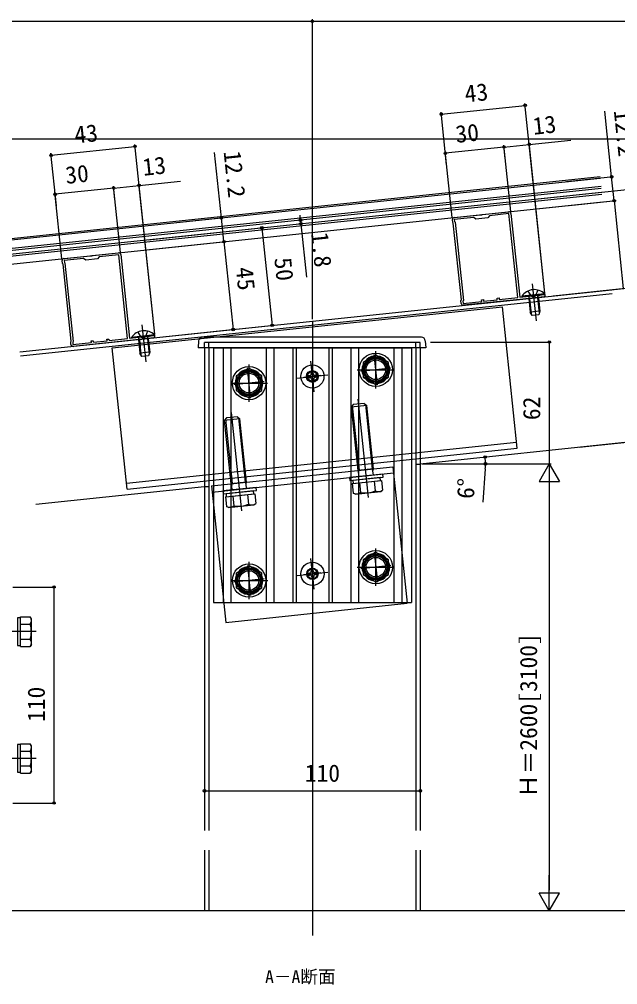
# Model space of a CAD drawing. Units: millimetres, scale not verified. Extents: x -525 to 525, y -783 to 779.
# Drawn here: x -194.4 to 110.6, y 16.6 to 508.3 of the extents above; entities that cross this region are included whole.
import ezdxf
from ezdxf.enums import TextEntityAlignment as Align

# ---------------------------------------------------------------- set-up
doc = ezdxf.new("R2010")
doc.units = ezdxf.units.MM
doc.header["$LTSCALE"] = 4
for name, color, linetype in [('0-1_USER1', 3, 'Continuous'), ('0-2_YKK_11', 7, 'Continuous'), ('0-3_YKK_12', 2, 'Continuous'), ('0-4_YKK_13', 4, 'Continuous'), ('0-5_YKK_D', 6, 'Continuous')]:
    doc.layers.add(name, color=color, linetype=linetype)
doc.styles.add('ＭＳ ゴシック', font='')
doc.styles.get('ＭＳ ゴシック').set_extended_font_data('MS Gothic')

msp = doc.modelspace()

# ---------------------------------------------------------------- linework, layer by layer
at = {"layer": '0-2_YKK_11'}
for points in [[(27.21, 407.397), (40.677, 408.812), (40.872, 408.712), (41.419, 408.77), (41.589, 408.908), (55.056, 410.324)], [(56.155, 409.434), (60.629, 366.868), (67.135, 367.552), (67.33, 367.452), (67.877, 367.509), (68.047, 367.648), (70.119, 367.865), (70.314, 367.765), (70.86, 367.823), (71.03, 367.961), (72.961, 368.164)], [(30.814, 363.533), (30.658, 365.025), (30.925, 365.355), (26.806, 404.539), (26.477, 404.806), (26.32, 406.298)], [(-171.695, 386.491), (-158.227, 387.907), (-158.032, 387.806), (-157.485, 387.864), (-157.316, 388.002), (-143.848, 389.418)], [(-142.749, 388.528), (-138.275, 345.962), (-131.769, 346.646), (-131.574, 346.546), (-131.028, 346.603), (-130.858, 346.742), (-128.786, 346.96), (-128.591, 346.86), (-128.044, 346.917), (-127.874, 347.056), (-125.943, 347.258)], [(-168.09, 342.628), (-168.247, 344.119), (-167.98, 344.449), (-172.098, 383.633), (-172.428, 383.9), (-172.585, 385.392)], [(73.087, 366.971), (60.755, 365.675), (31.914, 362.643)], [(-125.818, 346.065), (-138.15, 344.769), (-166.991, 341.738)]]:
    msp.add_lwpolyline(points, dxfattribs=at)
for points in [[(59.656, 366.565), (55.161, 409.329), (45.216, 408.284), (44.326, 407.185), (38.359, 406.558), (37.259, 407.448), (27.314, 406.402), (27.428, 405.322), (27.757, 405.055), (31.962, 365.047), (31.695, 364.718), (31.809, 363.638), (41.257, 364.631), (41.173, 365.426), (42.168, 365.531), (42.251, 364.735), (49.213, 365.467), (49.129, 366.263), (50.124, 366.367), (50.208, 365.572)], [(-139.249, 345.659), (-143.744, 388.423), (-153.689, 387.378), (-154.579, 386.279), (-160.546, 385.652), (-161.645, 386.542), (-171.59, 385.497), (-171.477, 384.417), (-171.147, 384.15), (-166.942, 344.142), (-167.209, 343.812), (-167.095, 342.732), (-157.647, 343.725), (-157.731, 344.521), (-156.737, 344.625), (-156.653, 343.83), (-149.691, 344.561), (-149.775, 345.357), (-148.78, 345.461), (-148.697, 344.666)]]:
    msp.add_lwpolyline(points, close=True, dxfattribs=at)
for centre, radius, start, end in [((55.161, 409.329), 1, 6, 96), ((27.314, 406.402), 1, 96, 186), ((-143.744, 388.423), 1, 6, 96), ((-171.59, 385.497), 1, 96, 186), ((73.024, 367.567), 0.6, 276, 96), ((31.809, 363.638), 1, 186, 276), ((-125.88, 346.662), 0.6, 276, 96), ((-167.095, 342.732), 1, 186, 276)]:
    msp.add_arc(centre, radius, start, end, dxfattribs=at)
at = {"layer": '0-3_YKK_12'}
for p, q in [((-200.163, 396.571), (101.584, 428.285)), ((-200.079, 395.774), (101.667, 427.489)), ((-199.64, 391.597), (102.106, 423.312)), ((-199.222, 387.62), (102.524, 419.335)), ((-198.804, 383.642), (102.943, 415.357)), ((-194.1, 338.888), (107.646, 370.603)), ((66.964, 373.567), (68.95, 354.671)), ((-193.891, 336.899), (107.855, 368.614)), ((-193.891, 336.899), (107.855, 368.614)), ((-45.024, 354.575), (-45.024, 41.669)), ((-131.94, 352.661), (-129.954, 333.765)), ((-100.024, 340.908), (-100.024, 343.646)), ((-100.024, 340.908), (-100.024, 95.157)), ((-97.824, 340.908), (-97.824, 343.646)), ((-97.824, 340.908), (-97.824, 95.157)), ((-95.524, 340.908), (5.476, 340.908)), ((-95.524, 340.908), (-95.524, 211.308)), ((-90.524, 340.908), (-90.524, 211.308)), ((-86.524, 340.908), (-86.524, 211.308)), ((-68.524, 340.908), (-68.524, 211.308)), ((-64.624, 340.908), (-64.624, 211.308)), ((-55.024, 340.908), (-55.024, 211.308)), ((-53.324, 340.908), (-53.324, 211.308)), ((-36.724, 340.908), (-36.724, 211.308)), ((-35.024, 340.908), (-35.024, 211.308)), ((-25.524, 340.908), (-25.524, 211.308)), ((-21.524, 340.908), (-21.524, 211.308)), ((-3.524, 340.908), (-3.524, 211.308)), ((0.476, 340.908), (0.476, 211.308)), ((5.476, 340.908), (5.476, 211.308)), ((7.776, 340.908), (7.776, 343.646)), ((7.776, 340.908), (7.776, 95.157)), ((9.976, 340.908), (9.976, 95.157)), ((-44.198, 318.546), (-45.85, 334.259)), ((-52.881, 325.577), (-37.168, 327.228)), ((9.976, 281.908), (115.8, 293.03)), ((7.776, 281.646), (9.976, 281.646)), ((-185.947, 261.316), (-100.024, 270.346)), ((-100.024, 270.308), (-97.824, 270.308)), ((-44.188, 217.996), (-45.84, 233.71)), ((-52.871, 225.027), (-37.157, 226.679)), ((-95.524, 211.308), (5.476, 211.308)), ((-100.024, 85.157), (-100.024, 54.124)), ((-97.824, 85.157), (-97.824, 54.124)), ((7.776, 85.157), (7.776, 54.124)), ((9.976, 85.157), (9.976, 54.124)), ((340.25, 54.124), (-426.466, 54.124))]:
    msp.add_line(p, q, dxfattribs=at)
msp.add_lwpolyline([(9.976, 340.908), (9.976, 343.646), (-100.024, 343.646)], dxfattribs=at)
for centre, radius in [((-12.724, 329.808), 6), ((-12.724, 329.808), 6), ((-12.702, 329.8), 6), ((-77.346, 323.005), 6), ((-77.324, 323.008), 6), ((-77.324, 323.008), 6), ((-45.024, 326.403), 3), ((-45.024, 326.308), 2.75), ((-12.724, 229.208), 6), ((-12.724, 229.208), 6), ((-77.324, 222.408), 6), ((-77.324, 222.408), 6), ((-45.024, 225.708), 2.75)]:
    msp.add_circle(centre, radius, dxfattribs=at)
at = {"layer": '0-4_YKK_13'}
for p, q in [((102.232, 422.118), (-199.515, 390.404)), ((-199.327, 388.614), (102.42, 420.328)), ((64.835, 369.907), (66.467, 367.346)), ((69.808, 370.43), (68.744, 367.585)), ((73.433, 368.463), (61.698, 367.229)), ((61.698, 367.229), (61.724, 366.983)), ((61.724, 366.983), (73.459, 368.216)), ((65.251, 365.946), (65.404, 366.561)), ((70.224, 366.469), (65.251, 365.946)), ((65.251, 365.946), (65.973, 359.084)), ((65.682, 365.991), (65.393, 366.889)), ((65.682, 365.991), (66.499, 358.214)), ((67.669, 366.86), (66.467, 367.346)), ((67.669, 366.86), (68.744, 367.585)), ((69.793, 366.423), (69.889, 367.362)), ((69.793, 366.423), (70.611, 358.646)), ((70.224, 366.469), (69.947, 367.038)), ((70.224, 366.469), (70.945, 359.607)), ((73.433, 368.463), (73.459, 368.216)), ((59.372, 289.815), (51.794, 361.917)), ((70.945, 359.607), (65.973, 359.084)), ((66.946, 357.477), (65.973, 359.084)), ((70.945, 359.607), (70.327, 357.832)), ((70.327, 357.832), (66.946, 357.477)), ((-129.097, 349.524), (-130.16, 346.68)), ((-125.471, 347.557), (-137.207, 346.324)), ((-137.207, 346.324), (-137.181, 346.077)), ((-137.181, 346.077), (-125.445, 347.311)), ((-134.069, 349.001), (-132.438, 346.44)), ((-133.653, 345.04), (-133.5, 345.655)), ((-128.68, 345.563), (-133.653, 345.04)), ((-133.653, 345.04), (-132.932, 338.178)), ((-133.222, 345.086), (-133.511, 345.983)), ((-133.222, 345.086), (-132.405, 337.308)), ((-131.235, 345.954), (-132.438, 346.44)), ((-131.235, 345.954), (-130.16, 346.68)), ((-129.111, 345.518), (-129.015, 346.456)), ((-129.111, 345.518), (-128.294, 337.741)), ((-128.68, 345.563), (-128.958, 346.132)), ((-128.68, 345.563), (-127.959, 338.701)), ((-125.471, 347.557), (-125.445, 347.311)), ((-103.053, 344.53), (-103.274, 340.908)), ((10.508, 346.408), (-101.056, 346.408)), ((12.504, 344.53), (12.726, 340.908)), ((-101.8, 340.908), (-103.274, 340.908)), ((-101.274, 340.908), (-101.8, 340.908)), ((11.226, 340.908), (-101.274, 340.908)), ((11.252, 340.908), (10.726, 340.908)), ((12.726, 340.908), (11.252, 340.908)), ((-127.959, 338.701), (-132.932, 338.178)), ((-131.959, 336.571), (-132.932, 338.178)), ((-128.577, 336.927), (-131.959, 336.571)), ((-127.959, 338.701), (-128.577, 336.927)), ((-11.892, 322.092), (-13.512, 337.507)), ((-12.702, 320.3), (-12.702, 339.3)), ((-76.536, 315.298), (-78.156, 330.713)), ((-77.346, 313.505), (-77.346, 332.505)), ((-45.482, 330.754), (-44.567, 322.052)), ((-22.202, 329.8), (-3.202, 329.8)), ((-4.995, 330.61), (-20.41, 328.99)), ((-40.673, 326.86), (-49.375, 325.945)), ((-43.48, 326.062), (-42.486, 326.167)), ((-86.846, 323.005), (-67.846, 323.005)), ((-69.639, 323.815), (-85.054, 322.195)), ((-16.413, 264.655), (-21.692, 314.878)), ((-24.215, 312.099), (-25.283, 310.78)), ((-17.327, 311.617), (-25.283, 310.78)), ((-25.283, 310.78), (-21.896, 278.558)), ((-24.706, 311.493), (-21.252, 278.626)), ((-18.646, 312.685), (-24.215, 312.099)), ((-18.646, 312.685), (-17.327, 311.617)), ((-18.039, 312.193), (-14.585, 279.326)), ((-13.94, 279.394), (-17.327, 311.617)), ((-88.859, 305.305), (-89.927, 303.986)), ((-83.29, 305.89), (-88.859, 305.305)), ((-81.057, 257.861), (-86.336, 308.084)), ((-83.29, 305.89), (-81.971, 304.822)), ((-82.683, 305.399), (-79.229, 272.532)), ((-81.971, 304.822), (-89.927, 303.986)), ((-89.927, 303.986), (-86.54, 271.764)), ((-89.35, 304.698), (-85.896, 271.831)), ((-78.584, 272.6), (-81.971, 304.822)), ((-139.867, 272.091), (59.038, 292.997)), ((-139.532, 268.909), (59.372, 289.815)), ((-96.486, 270.718), (-3.995, 280.439)), ((-96.486, 270.718), (-3.995, 280.439)), ((-3.995, 280.439), (3.322, 210.823)), ((-3.995, 280.439), (3.322, 210.823)), ((-96.151, 267.536), (-3.661, 277.257)), ((-96.151, 267.536), (-3.661, 277.257)), ((-13.94, 279.394), (-21.896, 278.558)), ((-21.896, 278.558), (-21.457, 277.476)), ((-21.457, 277.476), (-21.252, 278.626)), ((-21.24, 275.409), (-21.457, 277.476)), ((-14.145, 278.244), (-14.585, 279.326)), ((-14.145, 278.244), (-13.94, 279.394)), ((-13.928, 276.178), (-14.145, 278.244)), ((-78.584, 272.6), (-86.54, 271.764)), ((-86.54, 271.764), (-86.101, 270.681)), ((-86.101, 270.681), (-85.896, 271.831)), ((-85.884, 268.615), (-86.101, 270.681)), ((-78.789, 271.45), (-79.229, 272.532)), ((-78.789, 271.45), (-78.584, 272.6)), ((-78.572, 269.384), (-78.789, 271.45)), ((-24.714, 271.827), (-9.785, 273.396)), ((-24.714, 271.827), (-24.2, 266.934)), ((-21.227, 272.193), (-13.271, 273.029)), ((-20.982, 272.219), (-20.467, 267.326)), ((-13.517, 273.003), (-13.003, 268.111)), ((-9.785, 273.396), (-9.271, 268.503)), ((-89.358, 265.032), (-74.429, 266.601)), ((-85.871, 265.399), (-77.915, 266.235)), ((-78.161, 266.209), (-77.647, 261.317)), ((-74.429, 266.601), (-73.915, 261.709)), ((-23.139, 266.462), (-24.2, 266.934)), ((-23.139, 266.462), (-10.21, 267.821)), ((-10.21, 267.821), (-9.271, 268.503)), ((-89.358, 265.032), (-88.844, 260.14)), ((-87.783, 259.667), (-74.854, 261.026)), ((-85.626, 265.425), (-85.111, 260.532)), ((-74.854, 261.026), (-73.915, 261.709)), ((-87.783, 259.667), (-88.844, 260.14)), ((-13.502, 236.958), (-11.882, 221.542)), ((-13.502, 236.958), (-11.882, 221.542)), ((-12.692, 219.75), (-12.692, 238.75)), ((-77.324, 212.908), (-77.324, 231.908)), ((-78.146, 230.163), (-76.526, 214.748)), ((-78.146, 230.163), (-76.526, 214.748)), ((-40.663, 226.31), (-49.365, 225.396)), ((-40.663, 226.31), (-49.365, 225.396)), ((-45.471, 230.204), (-44.557, 221.502)), ((-45.471, 230.204), (-44.557, 221.502)), ((-22.192, 229.25), (-3.192, 229.25)), ((-4.984, 230.06), (-20.399, 228.44)), ((-4.984, 230.06), (-20.399, 228.44)), ((-86.824, 222.408), (-67.824, 222.408)), ((-69.628, 223.266), (-85.043, 221.646)), ((-69.628, 223.266), (-85.043, 221.646)), ((-43.47, 225.512), (-42.475, 225.617)), ((-193.781, 203.906), (-188.861, 203.906)), ((-193.781, 188.895), (-193.781, 203.906)), ((-188.281, 202.9), (-188.861, 203.906)), ((-188.281, 189.9), (-188.281, 202.9)), ((-193.781, 192.4), (-193.781, 200.4)), ((-193.781, 200.153), (-188.861, 200.153)), ((-185.781, 196.4), (-236.281, 196.4)), ((-193.781, 192.648), (-188.861, 192.648)), ((-193.781, 188.895), (-188.861, 188.895)), ((-188.281, 189.9), (-188.861, 188.895)), ((-193.781, 139.306), (-188.861, 139.306)), ((-193.781, 124.295), (-193.781, 139.306)), ((-188.281, 138.3), (-188.861, 139.306)), ((-188.281, 125.3), (-188.281, 138.3)), ((-193.781, 127.8), (-193.781, 135.8)), ((-193.781, 135.553), (-188.861, 135.553)), ((-185.781, 131.8), (-236.281, 131.8)), ((-193.781, 128.048), (-188.861, 128.048)), ((-193.781, 124.295), (-188.861, 124.295)), ((-188.281, 125.3), (-188.861, 124.295))]:
    msp.add_line(p, q, dxfattribs=at)
for points in [[(-139.532, 268.909), (-147.111, 341.012), (51.794, 361.917)], [(-46.568, 326.743), (-47.563, 326.638), (-47.458, 325.644), (-46.464, 325.748)], [(-44.684, 327.947), (-44.788, 328.941), (-45.783, 328.837), (-45.678, 327.842)], [(-45.365, 324.859), (-45.26, 323.864), (-44.266, 323.969), (-44.37, 324.963)], [(-42.486, 326.167), (-42.59, 327.161), (-43.585, 327.057)], [(-96.486, 270.718), (-89.169, 201.102), (3.322, 210.823)], [(-96.486, 270.718), (-89.169, 201.102), (3.322, 210.823)], [(-44.673, 227.397), (-44.778, 228.391), (-45.772, 228.287), (-45.668, 227.292)], [(-42.475, 225.617), (-42.58, 226.611), (-43.574, 226.507)], [(-46.558, 226.193), (-47.552, 226.089), (-47.448, 225.094), (-46.453, 225.199)], [(-45.354, 224.309), (-45.25, 223.314), (-44.255, 223.419), (-44.36, 224.413)]]:
    msp.add_lwpolyline(points, dxfattribs=at)
for points in [[(-12.702, 337.305), (-19.202, 333.553), (-19.202, 326.047), (-12.702, 322.294), (-6.202, 326.047), (-6.202, 333.553)], [(-77.346, 330.511), (-83.846, 326.758), (-83.846, 319.253), (-77.346, 315.5), (-70.846, 319.253), (-70.846, 326.758)], [(-9.13, 276.682), (-26.037, 274.905), (-25.87, 273.314), (-8.963, 275.091)], [(-10.405, 274.939), (-24.428, 273.465), (-24.261, 271.874), (-10.238, 273.348)], [(-73.774, 269.888), (-90.681, 268.111), (-90.514, 266.52), (-73.607, 268.297)], [(-75.049, 268.145), (-89.072, 266.671), (-88.905, 265.08), (-74.882, 266.554)], [(-12.692, 236.756), (-19.192, 233.003), (-19.192, 225.497), (-12.692, 221.744), (-6.192, 225.497), (-6.192, 233.003)], [(-77.324, 229.913), (-83.824, 226.161), (-83.824, 218.655), (-77.324, 214.902), (-70.824, 218.655), (-70.824, 226.161)], [(-195.381, 203.45), (-195.381, 189.35), (-193.781, 189.35), (-193.781, 203.45)], [(-195.381, 138.85), (-195.381, 124.75), (-193.781, 124.75), (-193.781, 138.85)]]:
    msp.add_lwpolyline(points, close=True, dxfattribs=at)
for centre, radius in [((-12.702, 329.8), 8.5), ((-12.702, 329.8), 6.5), ((-12.702, 329.8), 5.75), ((-12.702, 329.8), 5), ((-77.346, 323.005), 8.5), ((-77.346, 323.005), 6.5), ((-45.024, 326.403), 5.9), ((-77.346, 323.005), 5.75), ((-77.346, 323.005), 5), ((-45.024, 326.403), 2.875), ((-45.024, 326.403), 2.5), ((-12.692, 229.25), 8.5), ((-45.014, 225.853), 5.9), ((-12.692, 229.25), 6.5), ((-12.692, 229.25), 5.75), ((-12.692, 229.25), 5.75), ((-12.692, 229.25), 5), ((-12.692, 229.25), 5), ((-77.324, 222.408), 8.5), ((-77.324, 222.408), 6.5), ((-77.336, 222.456), 5.75), ((-77.336, 222.456), 5.75), ((-77.336, 222.456), 5), ((-77.336, 222.456), 5), ((-45.014, 225.853), 2.875), ((-45.014, 225.853), 2.875), ((-45.014, 225.853), 2.5), ((-45.014, 225.853), 2.5)]:
    msp.add_circle(centre, radius, dxfattribs=at)
for centre, radius, start, end in [((68.083, 362.926), 7.7, 45.98312, 146.01688), ((64.822, 366.705), 0.6, 346.03043, 96), ((70.486, 367.301), 0.6, 96, 205.96957), ((-130.822, 342.02), 7.7, 45.98312, 146.01688), ((-134.083, 345.8), 0.6, 346.03043, 96), ((-128.418, 346.395), 0.6, 96, 205.96957), ((-101.056, 344.408), 2, 90, 176.5), ((10.508, 344.408), 2, 3.5, 90), ((-12.702, 329.8), 7.05, 97.21814, 142.78186), ((-12.702, 329.8), 7.05, 37.21814, 82.78186), ((-77.346, 323.005), 7.05, 97.21814, 142.78186), ((-77.346, 323.005), 7.05, 37.21814, 82.78186), ((-12.702, 329.8), 7.05, 157.21814, 202.78186), ((-12.702, 329.8), 7.05, 337.21814, 22.78186), ((-77.346, 323.005), 7.05, 157.21814, 202.78186), ((-77.346, 323.005), 7.05, 337.21814, 22.78186), ((-46.673, 327.738), 1, 276, 6), ((-46.359, 324.754), 1, 6, 96), ((-43.689, 328.051), 1, 186, 276), ((-43.376, 325.068), 1, 96, 186), ((-12.702, 329.8), 7.05, 217.21814, 262.78186), ((-12.702, 329.8), 7.05, 277.21814, 322.78186), ((-77.346, 323.005), 7.05, 217.21814, 262.78186), ((-77.346, 323.005), 7.05, 277.21814, 322.78186), ((-22.62, 269.857), 3.323, 241.61575, 310.38425), ((-17.973, 279.493), 12.419, 258.41205, 293.58795), ((-11.423, 271.034), 3.323, 241.61575, 310.38425), ((-82.617, 272.698), 12.419, 258.41205, 293.58795), ((-76.067, 264.24), 3.323, 241.61575, 310.38425), ((-87.264, 263.063), 3.323, 241.61575, 310.38425), ((-12.692, 229.25), 7.05, 97.21814, 142.78186), ((-12.692, 229.25), 7.05, 37.21814, 82.78186), ((-12.692, 229.25), 7.05, 157.21814, 202.78186), ((-12.692, 229.25), 7.05, 337.21814, 22.78186), ((-77.324, 222.408), 7.05, 97.21814, 142.78186), ((-77.324, 222.408), 7.05, 37.21814, 82.78186), ((-46.662, 227.188), 1, 276, 6), ((-43.679, 227.501), 1, 186, 276), ((-77.324, 222.408), 7.05, 157.21814, 202.78186), ((-77.324, 222.408), 7.05, 337.21814, 22.78186), ((-46.349, 224.204), 1, 6, 96), ((-43.365, 224.518), 1, 96, 186), ((-12.692, 229.25), 7.05, 217.21814, 262.78186), ((-12.692, 229.25), 7.05, 277.21814, 322.78186), ((-77.324, 222.408), 7.05, 217.21814, 262.78186), ((-77.324, 222.408), 7.05, 277.21814, 322.78186), ((-191.603, 202.03), 3.323, 325.61575, 34.38425), ((-200.7, 196.4), 12.419, 342.41205, 17.58795), ((-191.603, 190.771), 3.323, 325.61575, 34.38425), ((-191.603, 137.43), 3.323, 325.61575, 34.38425), ((-200.7, 131.8), 12.419, 342.41205, 17.58795), ((-191.603, 126.171), 3.323, 325.61575, 34.38425)]:
    msp.add_arc(centre, radius, start, end, dxfattribs=at)
at = {"layer": '0-5_YKK_D'}
for p, q in [((-325.024, 507.334), (-45.024, 507.334)), ((-45.024, 355.557), (-45.024, 508.334)), ((-45.024, 355.557), (-45.024, 508.334)), ((-45.024, 507.334), (234.073, 507.334)), ((20.675, 460.002), (63.44, 464.497)), ((73.5, 368.774), (63.335, 465.491)), ((23.393, 434.145), (20.571, 460.996)), ((224.252, 447.3), (-372.491, 447.3)), ((-178.229, 439.096), (-135.465, 443.591)), ((-125.404, 347.868), (-135.569, 444.585)), ((52.601, 443.247), (22.766, 440.111)), ((56.051, 410.428), (52.497, 444.242)), ((53.229, 437.281), (52.497, 444.242)), ((73.5, 368.774), (65.426, 445.601)), ((-175.512, 413.239), (-178.334, 440.091)), ((26.215, 407.292), (22.661, 441.106)), ((84.569, 425.693), (108.48, 428.206)), ((-142.854, 389.522), (-146.408, 423.336)), ((-145.676, 416.375), (-146.408, 423.336)), ((-125.404, 347.868), (-133.479, 424.695)), ((70.113, 416.934), (129.123, 423.136)), ((-172.689, 386.387), (-176.243, 420.2)), ((-146.303, 422.342), (-176.139, 419.206)), ((70.864, 411.985), (109.755, 416.073)), ((85.844, 413.56), (109.755, 416.073)), ((108.761, 415.968), (113.464, 371.215)), ((-51.07, 406.006), (-51.336, 408.542)), ((-114.335, 404.787), (-90.425, 407.3)), ((-51.518, 405.959), (-52.064, 405.902)), ((-51.33, 404.169), (-51.877, 404.111)), ((-51.07, 406.006), (-50.882, 404.216)), ((-50.882, 404.216), (-48.019, 376.925)), ((-128.791, 396.028), (-69.782, 402.23)), ((-70.776, 402.126), (-65.55, 352.399)), ((-128.04, 391.079), (-89.149, 395.167)), ((-113.06, 392.654), (-89.149, 395.167)), ((-90.144, 395.062), (-85.44, 350.309)), ((77.624, 367.448), (134.349, 373.41)), ((77.624, 367.448), (114.459, 371.319)), ((82.751, 367.986), (134.349, 373.41)), ((-121.281, 346.542), (-64.555, 352.504)), ((-121.281, 346.542), (-84.446, 350.413)), ((15.117, 343.908), (76.73, 343.908)), ((75.73, 343.908), (75.73, 281.908)), ((90.904, 290.414), (142.502, 295.837)), ((10.976, 281.908), (76.73, 281.908)), ((10.976, 281.908), (76.73, 281.908)), ((10.976, 281.908), (44.196, 281.908)), ((75.73, 281.908), (70.48, 272.815)), ((75.73, 281.908), (80.98, 272.815)), ((75.73, 281.908), (75.73, 263.721)), ((43.099, 279.36), (41.793, 262.387)), ((70.48, 272.815), (80.98, 272.815)), ((75.73, 271.408), (75.73, 64.624)), ((-197.777, 219.103), (-175.777, 219.103)), ((-176.777, 219.103), (-176.777, 109.103)), ((-100.024, 124.164), (-100.024, 114.294)), ((9.976, 124.164), (9.976, 114.294)), ((-100.024, 115.294), (9.976, 115.294)), ((-197.777, 109.103), (-175.777, 109.103)), ((75.73, 54.124), (75.73, 72.311)), ((75.73, 54.124), (70.48, 63.218)), ((80.98, 63.218), (70.48, 63.218)), ((75.73, 54.124), (80.98, 63.218))]:
    msp.add_line(p, q, dxfattribs=at)
for points in [[(108.76, 415.968), (107.485, 428.101), (103.978, 461.468)], [(52.601, 443.247), (65.53, 444.606), (86.691, 446.83)], [(-90.144, 395.062), (-91.419, 407.196), (-94.926, 440.562)], [(-146.303, 422.342), (-133.374, 423.701), (-112.214, 425.925)]]:
    msp.add_lwpolyline(points, dxfattribs=at)
for centre in [(-45.024, 507.334), (-45.024, 507.334), (63.44, 464.497), (20.675, 460.002), (-135.465, 443.591), (52.601, 443.247), (52.601, 443.247), (65.53, 444.606), (-178.229, 439.096), (22.766, 440.111), (107.485, 428.101), (-146.303, 422.342), (-146.303, 422.342), (-133.374, 423.701), (-176.139, 419.206), (108.761, 415.968), (108.76, 415.968), (-91.419, 407.196), (-51.07, 406.006), (-50.882, 404.216), (-70.776, 402.126), (-90.144, 395.062), (-90.144, 395.062), (-85.44, 350.309), (-65.55, 352.399), (75.73, 343.908), (43.014, 285.38), (43.196, 281.908), (-176.777, 219.103), (-100.024, 115.294), (9.976, 115.294), (-176.777, 109.103)]:
    msp.add_circle(centre, 0.637, dxfattribs=at)
for start, end in [(0, 6), (355.60094, 0)]:
    msp.add_arc((9.976, 281.908), 33.221, start, end, dxfattribs=at)

# ---------------------------------------------------------------- texts
at = {"layer": '0-1_USER1', "style": 'ＭＳ ゴシック'}
msp.add_text('A－A断面', height=6.598, dxfattribs=at).set_placement((-69.153, 15.374), align=Align.BOTTOM_LEFT)
at = {"layer": '0-5_YKK_D', "style": 'ＭＳ ゴシック'}
for s, rotation, p in [('43', 6, (33.305, 463.34)), ('13', 6, (68.015, 446.878)), ('12.2', 276, (105.984, 461.518)), ('43', 6, (-165.6, 442.435)), ('30', 6, (28.659, 442.742)), ('13', 6, (-130.889, 425.973)), ('12.2', 276, (-92.92, 440.613)), ('30', 6, (-170.245, 421.836)), ('1.8', 275.988, (-48.344, 399.194)), ('50', 276, (-67.1, 386.287)), ('45', 276, (-86.701, 381.439)), ('62', 90, (73.73, 304.147)), ('6°', 85.601, (39.879, 263.583)), ('Ｈ＝2600[3100]', 90, (72.161, 111.732)), ('110', 90, (-178.777, 150.399))]:
    msp.add_text(s, height=8.798, rotation=rotation, dxfattribs=at).set_placement(p, align=Align.BOTTOM_LEFT)
msp.add_text('110', height=8.798, dxfattribs=at).set_placement((-48.895, 117.294), align=Align.BOTTOM_LEFT)

doc.saveas('drawing.dxf')
